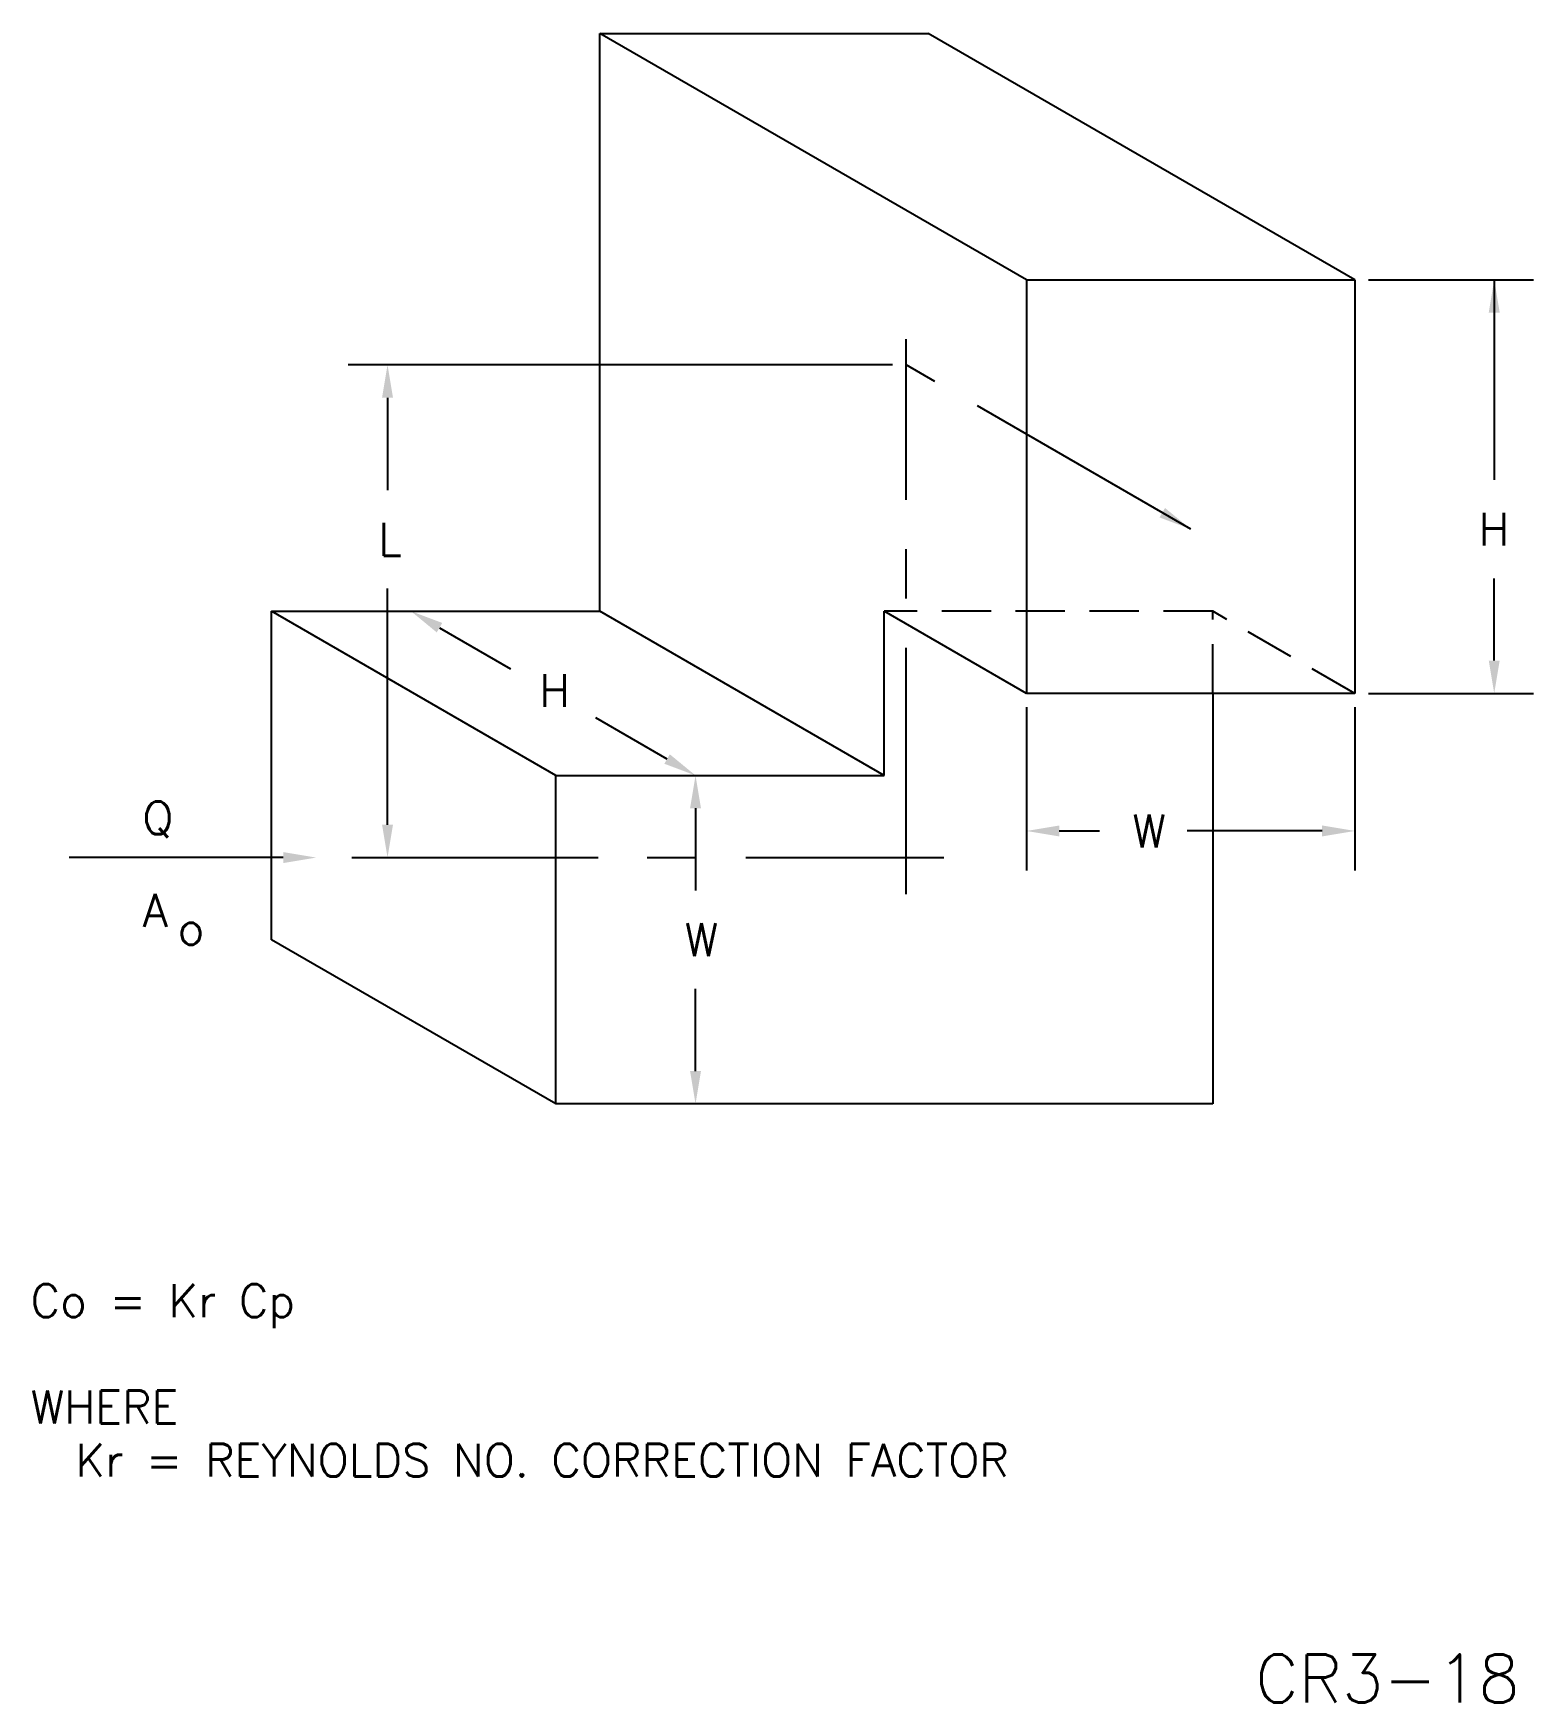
# Model space of a CAD drawing. Extents: x 1.91 to 8.76, y 0.42 to 8.04.
import ezdxf

# ---------------------------------------------------------------- set-up
doc = ezdxf.new("R2010")
doc.units = 0
doc.header["$LTSCALE"] = 0.9
doc.header["$MEASUREMENT"] = 0
doc.linetypes.add('CENTER', pattern=[2, 1.25, -0.25, 0.25, -0.25])
doc.linetypes.add('HIDDEN', pattern=[0.375, 0.25, -0.125])
doc.layers.get('0').update_dxf_attribs({"linetype": 'CONTINUOUS'})
doc.layers.add('NUMBER', color=7, linetype='CONTINUOUS')
doc.styles.add('ROMANS', font='romans')

msp = doc.modelspace()

# ---------------------------------------------------------------- linework, layer by layer
for p, q in [((4.4951, 8.0445), (5.9951, 8.0445)), ((4.4951, 5.4053), (4.4951, 8.0445)), ((6.4436, 6.9195), (4.4951, 8.0445)), ((7.9436, 6.9195), (5.9951, 8.0445)), ((6.4436, 6.9195), (7.9436, 6.9195)), ((6.4436, 6.9195), (6.4436, 5.0303)), ((7.9436, 6.9195), (7.9436, 5.0303)), ((8.0061, 6.9195), (8.7596, 6.9195)), ((8.5796, 6.9195), (8.5796, 6.0053)), ((5.8321, 6.5303), (3.3457, 6.5303)), ((3.5257, 6.3803), (3.5257, 5.9587)), ((3.5257, 4.4303), (3.5257, 5.5087)), ((8.5796, 5.1803), (8.5796, 5.5553)), ((2.9951, 5.4053), (4.4951, 5.4053)), ((2.9951, 3.9053), (2.9951, 5.4053)), ((4.2941, 4.6553), (2.9951, 5.4053)), ((5.7941, 4.6553), (4.4951, 5.4053)), ((5.7941, 4.6553), (5.7941, 5.4053)), ((6.4436, 5.0303), (5.7941, 5.4053)), ((3.763, 5.3303), (4.0878, 5.1428)), ((7.9436, 5.0303), (6.4436, 5.0303)), ((6.4436, 4.9678), (6.4436, 4.2219)), ((7.2941, 5.0303), (7.2941, 3.1553)), ((7.9436, 4.9678), (7.9436, 4.2219)), ((8.0061, 5.0303), (8.7596, 5.0303)), ((4.8023, 4.7303), (4.4775, 4.9178)), ((4.2941, 3.1553), (4.2941, 4.6553)), ((4.2941, 4.6553), (5.7941, 4.6553)), ((4.9322, 4.5053), (4.9322, 4.1303)), ((6.5936, 4.4019), (6.7771, 4.4019)), ((7.7936, 4.4019), (7.1771, 4.4019)), ((2.3215, 4.2803), (2.0715, 4.2803)), ((3.0498, 4.2803), (2.3215, 4.2803)), ((4.2941, 3.1553), (2.9951, 3.9053)), ((4.9322, 3.3053), (4.9322, 3.6803)), ((7.2941, 3.1553), (4.2941, 3.1553))]:
    msp.add_line(p, q)
at = {"linetype": 'CENTER'}
for p, q in [((5.8946, 4.1138), (5.8946, 6.6477)), ((7.1936, 5.7803), (5.8946, 6.5303)), ((3.3619, 4.2803), (6.0666, 4.2803))]:
    msp.add_line(p, q, dxfattribs=at)
at = {"linetype": 'HIDDEN'}
for p, q in [((7.2941, 5.4053), (5.7941, 5.4053)), ((7.9436, 5.0303), (7.2941, 5.4053)), ((7.2941, 5.0303), (7.2941, 5.4053))]:
    msp.add_line(p, q, dxfattribs=at)
for points in [[(8.6046, 6.7695), (8.5546, 6.7695), (8.5796, 6.9195)], [(3.5507, 6.3803), (3.5007, 6.3803), (3.5257, 6.5303)], [(7.0762, 5.877), (7.0512, 5.8337), (7.1936, 5.7803)], [(3.7755, 5.352), (3.7505, 5.3087), (3.6331, 5.4053)], [(8.6046, 5.1803), (8.5546, 5.1803), (8.5796, 5.0303)], [(4.8148, 4.752), (4.7898, 4.7087), (4.9322, 4.6553)], [(4.9572, 4.5053), (4.9072, 4.5053), (4.9322, 4.6553)], [(3.5507, 4.4303), (3.5007, 4.4303), (3.5257, 4.2803)], [(6.5936, 4.3769), (6.5936, 4.4269), (6.4436, 4.4019)], [(7.7936, 4.3769), (7.7936, 4.4269), (7.9436, 4.4019)], [(3.0498, 4.3053), (3.0498, 4.2553), (3.1998, 4.2803)], [(4.9572, 3.3053), (4.9072, 3.3053), (4.9322, 3.1553)]]:
    msp.add_solid(points)

# ---------------------------------------------------------------- texts
at = {"style": 'ROMANS'}
for s, p in [('L', (3.4828, 5.6587)), ('H', (8.5081, 5.7053)), ('H', (4.2187, 4.9683)), ('Q', (2.4064, 4.3866)), ('W', (6.9271, 4.3269)), ('A', (2.4071, 3.9643)), ('o', (2.5672, 3.8824)), ('W', (4.8822, 3.8303)), ('Co = Kr Cp', (1.8955, 2.1815)), ('WHERE', (1.8955, 1.6958)), ('  Kr = REYNOLDS NO. CORRECTION FACTOR', (1.8955, 1.453))]:
    msp.add_text(s, height=0.15, dxfattribs=at).set_placement(p)
at = {"layer": 'NUMBER', "style": 'ROMANS'}
msp.add_text('CR3-18', height=0.22, dxfattribs=at).set_placement((7.4887, 0.4209))

doc.saveas('drawing.dxf')
